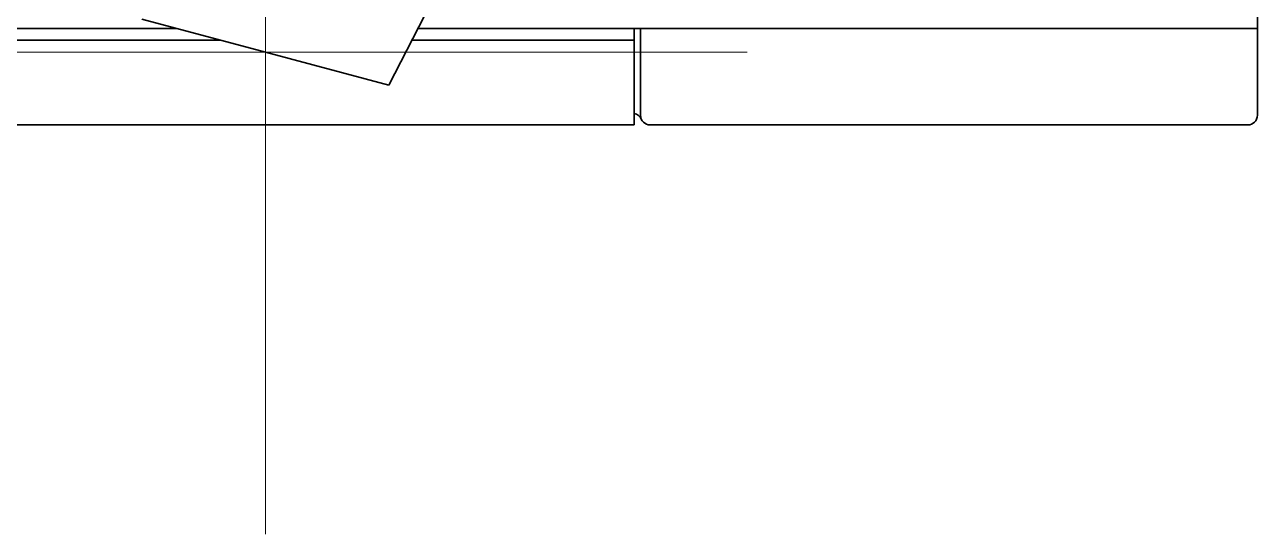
# Model space of a CAD drawing. Extents: x -760 to 4209, y 5795 to 10328.
# Drawn here: x -29.2 to 98.7, y 7956.9 to 8009.8 of the extents above; entities that cross this region are included whole.
import ezdxf

# ---------------------------------------------------------------- set-up
doc = ezdxf.new("R2010")
doc.units = 0
doc.header["$LTSCALE"] = 5
doc.layers.get('0').update_dxf_attribs({"linetype": 'CONTINUOUS', "lineweight": 0})
doc.layers.add('ORTHO$15', color=7, linetype='CONTINUOUS', true_color=0xffffff)

msp = doc.modelspace()

# ---------------------------------------------------------------- linework, layer by layer
at = {"color": 6}
for p, q in [((-4.24, 8056.95), (-4.24, 7956.95)), ((-54.24, 8006.95), (45.76, 8006.95))]:
    msp.add_line(p, q, dxfattribs=at)
at = {"layer": 'ORTHO$15', "color": 7, "linetype": 'Continuous', "lineweight": 35, "extrusion": (0, 1, 0)}
for p, q in [((8.56, 8003.52), (12.32, 8010.79)), ((98.69, 8009.4), (98.69, 8011.2)), ((-13.41, 8009.4), (-757.31, 8009.4)), ((-17.04, 8010.38), (-4.24, 8006.95)), ((98.69, 8009.4), (11.59, 8009.4)), ((34.04, 8009.4), (34.04, 8008.2)), ((34.69, 8000.4), (34.69, 8009.4)), ((98.69, 8009.4), (98.69, 8000.4)), ((-692.66, 8008.2), (-8.93, 8008.2)), ((10.98, 8008.2), (32.04, 8008.2)), ((34.04, 8008.2), (32.04, 8008.2)), ((34.04, 8008.2), (34.04, 8007.2)), ((-4.24, 8006.95), (8.56, 8003.52)), ((34.04, 8007.2), (34.04, 8001.6)), ((34.04, 7999.4), (34.04, 8001.6)), ((34.04, 7999.4), (-692.66, 7999.4)), ((35.69, 7999.4), (38.69, 7999.4)), ((94.69, 7999.4), (38.69, 7999.4)), ((97.69, 7999.4), (94.69, 7999.4))]:
    msp.add_line(p, q, dxfattribs=at)
at = {"layer": 'ORTHO$15', "color": 7, "linetype": 'Continuous', "lineweight": 35, "extrusion": (0, 0, -1)}
msp.add_arc((-33.85, 7999.6), 1, 100.5465, 156.4218, dxfattribs=at)
at = {"layer": 'ORTHO$15', "color": 7, "linetype": 'Continuous', "lineweight": 35}
for centre, start, end in [((35.69, 8000.4), 180, 270), ((97.69, 8000.4), 270, 0)]:
    msp.add_arc(centre, 1, start, end, dxfattribs=at)

doc.saveas('drawing.dxf')
